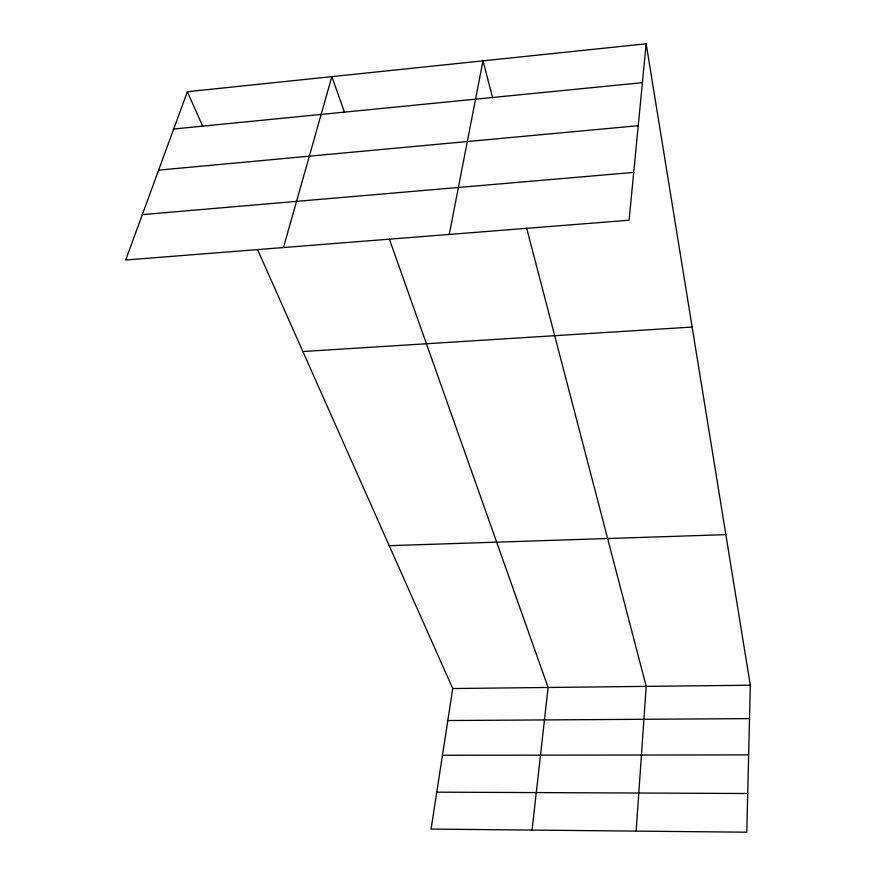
<?xml version="1.0" encoding="UTF-8"?>
<svg xmlns="http://www.w3.org/2000/svg" width="876" height="876" viewBox="0 0 876 876"><rect width="100%" height="100%" fill="white"/><g stroke="black" fill="none" stroke-linecap="round" stroke-linejoin="round"><path stroke-width="1.31" d="M646.159 43.8L629.088 220.226L125.695 260.008L187.355 91.717L646.159 43.8L750.305 685.218L746.801 832.2L431.069 829.079L452.739 688.536L257.544 249.561M636.151 831.105L646.203 686.379L526.673 228.242M532.06 830.076L548.102 687.474L389.382 239.115M449.246 234.439L482.994 60.838L492.619 97.74M283.463 247.536L331.851 76.628L344.52 112.413M173.7 129.002L642.404 82.672M158.622 170.141L638.243 125.695M142.328 214.62L633.72 172.408M302.888 351.528L692.149 327.044M389.218 545.682L725.854 534.645M452.739 688.536L750.305 685.218M447.811 720.543L749.506 718.616M442.457 755.265L748.641 754.904M436.763 792.156L747.732 793.503M187.355 91.717L202.794 126.44"/></g></svg>
